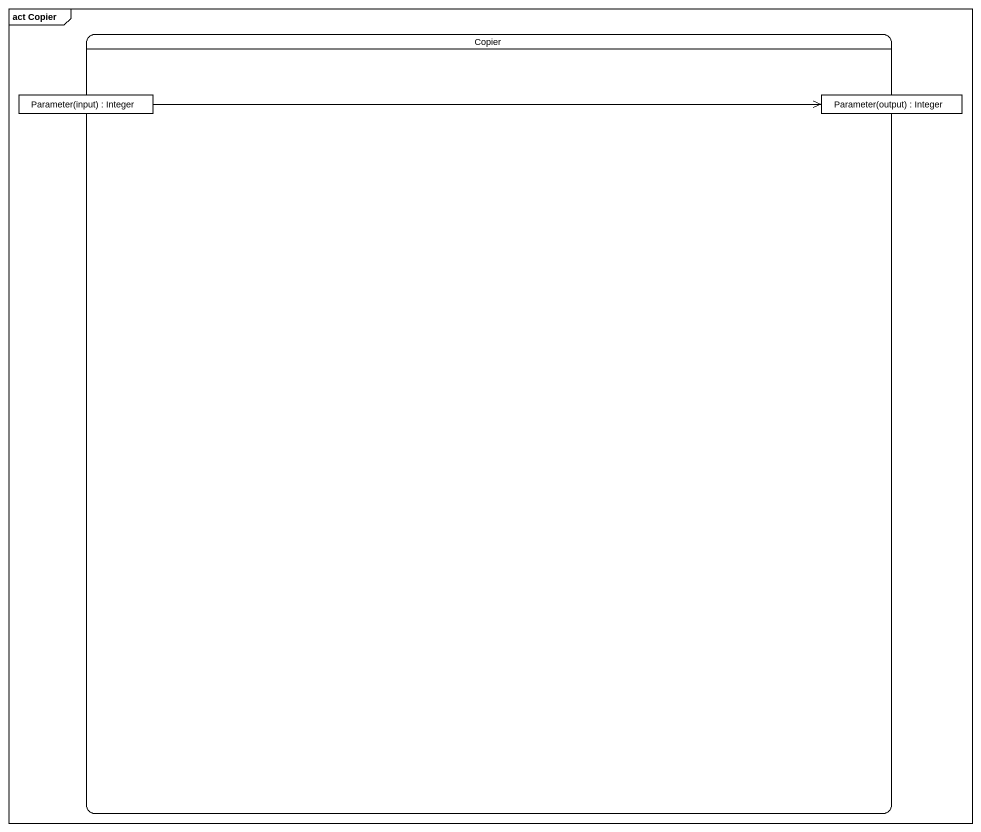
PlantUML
@startuml
mainframe act Copier
hide empty description
state Copier {
  state "Parameter(input) : Integer" as Parameter_input <<object>>
  state "Parameter(output) : Integer" as Parameter_output <<object>>
}
Parameter_input -right-> Parameter_output
@enduml
